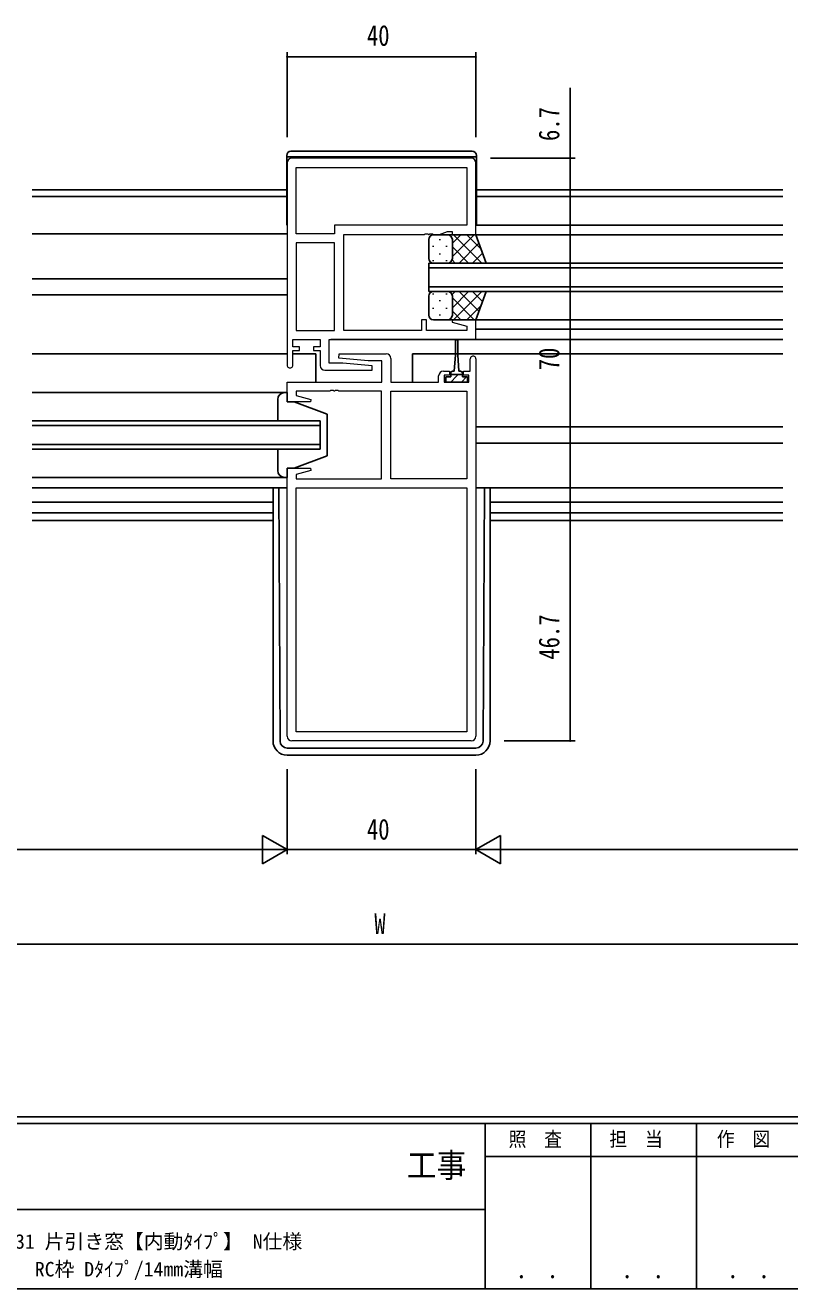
# Model space of a CAD drawing. Units: millimetres, scale not verified. Extents: x -397 to 397, y -282 to 282.
# Drawn here: x 23.9 to 185.9, y -282.1 to -14.5 of the extents above; entities that cross this region are included whole.
import ezdxf
from ezdxf.enums import TextEntityAlignment as Align

# ---------------------------------------------------------------- set-up
doc = ezdxf.new("R2010")
doc.units = ezdxf.units.MM
doc.header["$LTSCALE"] = 2
for name, color, linetype in [('0-1_USER1', 3, 'Continuous'), ('0-3_YKK_12', 2, 'Continuous'), ('0-4_YKK_13', 4, 'Continuous'), ('0-6_YKK_D', 6, 'Continuous'), ('0-7_YKK_ZWAK', 7, 'Continuous')]:
    doc.layers.add(name, color=color, linetype=linetype)
doc.layers.add('0-2_YKK_11', color=7, linetype='Continuous', lineweight=18)
doc.styles.add('ＭＳ ゴシック', font='')
doc.styles.get('ＭＳ ゴシック').set_extended_font_data('MS Gothic')

msp = doc.modelspace()

# ---------------------------------------------------------------- linework, layer by layer
at = {"layer": '0-2_YKK_11'}
for p, q in [((118.376, -42.698), (80.376, -42.698)), ((79.376, -43.698), (79.376, -86.498)), ((81.306, -44.628), (117.446, -44.628)), ((81.306, -60.628), (81.306, -79.168)), ((119.376, -85.201), (119.376, -165.101)), ((117.446, -92.031), (117.446, -110.571)), ((81.306, -164.171), (81.306, -112.501)), ((118.376, -166.101), (80.376, -166.101))]:
    msp.add_line(p, q, dxfattribs=at)
for points in [[(81.306, -44.628), (117.446, -44.628), (117.446, -56.898), (89.376, -56.898), (89.376, -58.698), (81.306, -58.698)], [(81.306, -60.628), (81.306, -79.168), (89.376, -79.168), (89.376, -60.628)], [(117.446, -92.031), (117.446, -110.571), (101.376, -110.571), (101.376, -92.031)], [(81.306, -164.171), (81.306, -112.501), (117.446, -112.501), (117.446, -164.171)]]:
    msp.add_lwpolyline(points, close=True, dxfattribs=at)
for points in [[(87.376, -87.598), (97.354, -87.598), (97.396, -86.642), (91.183, -86.098), (88.306, -86.098), (88.306, -81.098), (119.376, -81.098), (119.376, -76.898), (114.415, -76.898), (114.347, -77.421), (117.446, -78.251), (117.446, -79.168), (108.876, -79.168), (108.876, -76.898), (107.876, -76.898), (107.876, -79.168), (91.376, -79.168), (91.376, -58.828), (108.418, -58.828), (108.601, -58.708), (109.151, -58.708), (109.334, -58.828), (109.418, -58.828), (109.601, -58.708), (110.151, -58.708), (110.334, -58.828), (111.645, -58.828), (113.376, -58.198), (114.376, -58.198), (114.376, -58.898), (119.376, -58.898), (119.376, -43.698)], [(80.576, -86.498), (80.576, -83.398), (81.976, -83.398), (81.976, -82.598), (80.576, -82.598), (80.576, -81.098), (86.376, -81.098), (86.376, -82.598), (84.976, -82.598), (84.976, -83.398), (86.376, -83.398), (86.376, -86.598)], [(79.376, -165.101), (79.376, -108.301), (84.336, -108.301), (84.405, -108.823), (81.306, -109.653), (81.306, -110.571), (99.376, -110.571), (99.376, -92.031), (90.334, -92.031), (90.151, -91.911), (89.601, -91.911), (89.418, -92.031), (89.334, -92.031), (89.151, -91.911), (88.601, -91.911), (88.418, -92.031), (81.306, -92.031), (81.306, -92.948), (84.405, -93.778), (84.336, -94.301), (79.376, -94.301), (79.376, -90.101), (99.446, -90.101), (99.446, -85.601), (96.569, -85.601), (90.356, -85.057), (90.398, -84.101), (100.376, -84.101)], [(101.376, -85.101), (101.376, -90.101), (111.476, -90.101), (111.476, -88.801)], [(112.476, -87.801), (113.776, -87.801), (113.776, -88.601), (112.676, -88.601), (112.676, -90.101), (117.876, -90.101), (117.876, -88.601), (116.776, -88.601), (116.776, -87.801), (118.176, -87.801), (118.176, -85.201)]]:
    msp.add_lwpolyline(points, dxfattribs=at)
for centre, radius, start, end in [((80.376, -43.698), 1, 90.00001, 179.99999), ((118.376, -43.698), 1, 0.00001, 89.99999), ((100.376, -85.101), 1, 0.00001, 89.99999), ((118.776, -85.201), 0.6, 359.99999, 180.00001), ((79.976, -86.498), 0.6, 179.99999, 0.00001), ((87.376, -86.598), 1, 180.00001, 269.99999), ((112.476, -88.801), 1, 90.00001, 179.99999), ((80.376, -165.101), 1, 180.00001, 269.99999), ((118.376, -165.101), 1, 270.00001, 359.99999)]:
    msp.add_arc(centre, radius, start, end, dxfattribs=at)
at = {"layer": '0-3_YKK_12'}
for p, q in [((79.276, -49.401), (25.376, -49.401)), ((79.276, -50.801), (25.376, -50.801)), ((184.376, -49.401), (119.476, -49.401)), ((184.376, -50.801), (119.476, -50.801)), ((79.376, -58.701), (25.376, -58.701)), ((184.376, -56.901), (119.376, -56.901)), ((184.376, -58.901), (118.876, -58.901)), ((109.376, -64.901), (109.376, -70.901)), ((184.376, -64.901), (109.376, -64.901)), ((109.376, -65.901), (184.376, -65.901)), ((79.376, -68.201), (25.376, -68.201)), ((79.376, -71.601), (25.376, -71.601)), ((184.376, -69.901), (109.376, -69.901)), ((109.376, -70.901), (184.376, -70.901)), ((184.376, -76.899), (118.997, -76.898)), ((184.376, -78.901), (119.376, -78.9)), ((184.376, -81.101), (88.597, -81.101)), ((79.376, -84.101), (25.376, -84.101)), ((85.446, -84.101), (80.576, -84.101)), ((85.446, -84.101), (85.446, -89.993)), ((184.376, -84.101), (105.946, -84.101)), ((105.946, -84.101), (105.946, -89.993)), ((133.376, -84.101), (115.526, -84.101)), ((79.376, -92.301), (25.376, -92.301)), ((86.376, -98.301), (25.376, -98.301)), ((25.876, -98.301), (25.376, -98.301)), ((86.376, -104.301), (86.376, -98.301)), ((25.376, -99.301), (86.376, -99.301)), ((25.376, -99.301), (25.876, -99.301)), ((184.376, -99.601), (119.376, -99.601)), ((86.376, -103.301), (25.376, -103.301)), ((25.876, -103.301), (25.376, -103.301)), ((25.376, -104.301), (86.376, -104.301)), ((25.376, -104.301), (25.876, -104.301)), ((184.376, -103.001), (119.376, -103.001)), ((79.376, -110.301), (25.376, -110.301)), ((79.376, -112.501), (25.376, -112.501)), ((25.376, -115.501), (76.376, -115.501)), ((184.376, -115.501), (122.376, -115.501)), ((76.376, -117.771), (25.376, -117.771)), ((25.376, -119.401), (76.376, -119.401)), ((122.376, -117.771), (184.376, -117.771)), ((184.376, -119.401), (122.376, -119.401))]:
    msp.add_line(p, q, dxfattribs=at)
at = {"layer": '0-4_YKK_13'}
for p, q in [((79.276, -42.098), (79.276, -56.898)), ((119.476, -42.398), (79.276, -42.398)), ((80.176, -41.198), (118.576, -41.198)), ((119.476, -42.098), (119.476, -56.898)), ((79.276, -56.898), (79.376, -56.898)), ((119.476, -56.898), (119.376, -56.898)), ((109.379, -63.903), (109.379, -59.903)), ((110.328, -61.238), (110.328, -61.438)), ((110.379, -58.903), (113.379, -58.903)), ((111.743, -59.823), (111.743, -60.023)), ((113.158, -61.238), (113.158, -61.438)), ((119.379, -58.903), (113.379, -58.903)), ((114.379, -60.694), (116.171, -58.903)), ((114.379, -63.523), (119, -58.903)), ((114.379, -59.903), (114.379, -63.503)), ((114.379, -60.303), (114.379, -63.903)), ((114.379, -61.463), (117.819, -64.903)), ((114.648, -58.903), (120.648, -64.903)), ((115.828, -64.903), (120.024, -60.707)), ((117.476, -58.903), (120.437, -61.863)), ((121.522, -64.903), (119.379, -58.903)), ((111.743, -62.853), (111.743, -63.053)), ((118.656, -64.903), (120.768, -62.791)), ((110.328, -64.268), (110.328, -64.468)), ((113.379, -64.903), (110.379, -64.903)), ((113.158, -64.268), (113.158, -64.468)), ((113.158, -64.903), (121.522, -64.903)), ((114.323, -64.235), (114.991, -64.903)), ((109.379, -71.901), (109.379, -75.901)), ((110.328, -71.536), (110.328, -71.336)), ((113.379, -70.901), (110.379, -70.901)), ((113.158, -70.901), (121.522, -70.901)), ((113.158, -71.536), (113.158, -71.336)), ((114.323, -71.569), (114.991, -70.901)), ((114.379, -74.341), (117.819, -70.901)), ((114.379, -75.501), (114.379, -71.901)), ((114.648, -76.901), (120.648, -70.901)), ((115.828, -70.901), (120.024, -75.097)), ((118.656, -70.901), (120.768, -73.012)), ((121.522, -70.901), (119.379, -76.901)), ((110.328, -74.566), (110.328, -74.366)), ((111.743, -72.951), (111.743, -72.751)), ((113.158, -74.566), (113.158, -74.366)), ((114.379, -72.28), (119, -76.901)), ((114.379, -75.901), (114.379, -72.301)), ((117.476, -76.901), (120.437, -73.94)), ((110.379, -76.901), (113.379, -76.901)), ((111.743, -75.981), (111.743, -75.781)), ((119.379, -76.901), (113.379, -76.901)), ((114.379, -75.109), (116.171, -76.901)), ((115.026, -84.301), (115.026, -81.351)), ((115.526, -81.351), (115.526, -84.301)), ((115.026, -84.301), (114.776, -87.801)), ((115.526, -84.301), (115.776, -87.801)), ((114.026, -88.201), (114.026, -89.001)), ((114.776, -87.801), (114.426, -87.801)), ((116.126, -87.801), (115.776, -87.801)), ((116.526, -89.001), (116.526, -88.201)), ((112.976, -89.001), (114.026, -89.001)), ((112.976, -90.101), (112.976, -89.001)), ((117.576, -90.101), (112.976, -90.101)), ((114.026, -88.501), (116.526, -88.501)), ((117.385, -89.001), (116.285, -90.101)), ((116.526, -89.001), (117.576, -89.001)), ((117.576, -89.001), (117.576, -90.101)), ((78.876, -92.301), (79.376, -92.301)), ((79.376, -92.301), (79.376, -94.301)), ((77.376, -98.301), (77.376, -93.801)), ((79.376, -94.301), (80.876, -94.301)), ((80.876, -94.301), (87.876, -96.901)), ((87.876, -96.901), (87.876, -105.701)), ((77.376, -108.801), (77.376, -104.301)), ((80.876, -108.301), (87.876, -105.701)), ((79.376, -108.301), (79.376, -110.301)), ((80.876, -108.301), (79.376, -108.301)), ((79.376, -110.301), (78.876, -110.301)), ((76.376, -112.501), (76.376, -166.098)), ((77.868, -166.106), (77.586, -112.501)), ((119.376, -112.501), (184.376, -112.501)), ((119.376, -112.501), (119.676, -112.501)), ((120.884, -166.106), (121.166, -112.501)), ((122.376, -112.501), (122.376, -166.098)), ((119.384, -167.598), (79.368, -167.598)), ((119.376, -169.098), (79.376, -169.098))]:
    msp.add_line(p, q, dxfattribs=at)
msp.add_lwpolyline([(115.64, -88.501), (115.276, -88.865), (114.04, -90.101)], dxfattribs=at)
for centre, radius, start, end in [((80.176, -42.098), 0.9, 90, 180), ((118.576, -42.098), 0.9, 0, 90), ((110.379, -59.903), 1, 90, 180), ((113.379, -59.903), 1, 0, 90), ((113.379, -59.903), 1, 0, 90), ((110.379, -63.903), 1, 180, 270), ((113.379, -63.903), 1, 270, 0), ((113.379, -63.903), 1, 270, 0), ((110.379, -71.901), 1, 90, 180), ((113.379, -71.901), 1, 0, 90), ((113.379, -71.901), 1, 0, 90), ((110.379, -75.901), 1, 180, 270), ((113.379, -75.901), 1, 270, 0), ((113.379, -75.901), 1, 270, 0), ((115.276, -81.351), 0.25, 0, 180), ((114.426, -88.201), 0.4, 90, 180), ((116.126, -88.201), 0.4, 0, 90), ((78.876, -93.801), 1.5, 90, 180), ((78.876, -108.801), 1.5, 180, 270), ((79.376, -166.098), 3, 180, 270), ((79.368, -166.098), 1.5, 180.30155, 270), ((119.376, -166.098), 3, 270, 0), ((119.384, -166.098), 1.5, 270, 359.69845)]:
    msp.add_arc(centre, radius, start, end, dxfattribs=at)
at = {"layer": '0-6_YKK_D'}
for p, q in [((79.376, -38.198), (79.376, -20.198)), ((79.376, -21.198), (119.376, -21.198)), ((119.376, -38.198), (119.376, -20.198)), ((139.376, -42.698), (139.376, -27.798)), ((122.476, -42.698), (140.376, -42.698)), ((139.376, -49.401), (139.376, -42.698)), ((122.476, -49.401), (140.376, -49.401)), ((139.376, -49.401), (139.376, -119.401)), ((125.376, -119.401), (140.376, -119.401)), ((139.376, -119.401), (139.376, -166.101)), ((125.376, -166.101), (140.376, -166.101)), ((79.376, -172.098), (79.376, -190.098)), ((79.376, -172.098), (79.376, -190.098)), ((119.376, -172.098), (119.376, -190.098)), ((119.376, -172.098), (119.376, -190.098)), ((74.18, -186.098), (74.18, -192.098)), ((79.376, -189.098), (74.18, -186.098)), ((119.376, -189.098), (124.572, -186.098)), ((124.572, -192.098), (124.572, -186.098)), ((-64.624, -189.098), (73.376, -189.098)), ((79.376, -189.098), (68.984, -189.098)), ((79.376, -189.098), (74.18, -192.098)), ((79.376, -189.098), (119.376, -189.098)), ((119.376, -189.098), (129.768, -189.098)), ((119.376, -189.098), (124.572, -192.098)), ((125.376, -189.098), (263.376, -189.098)), ((262.376, -209.098), (-63.624, -209.098))]:
    msp.add_line(p, q, dxfattribs=at)
for centre, start, end in [((79.376, -21.198), 0, 180), ((79.376, -21.198), 180, 0), ((119.376, -21.198), 0, 180), ((119.376, -21.198), 180, 0), ((139.376, -42.698), 90, 270), ((139.376, -42.698), 270, 90), ((139.376, -49.401), 90, 270), ((139.376, -49.401), 90, 270), ((139.376, -49.401), 270, 90), ((139.376, -49.401), 270, 90), ((139.376, -119.401), 90, 270), ((139.376, -119.401), 90, 270), ((139.376, -119.401), 270, 90), ((139.376, -119.401), 270, 90), ((139.376, -166.101), 90, 270), ((139.376, -166.101), 270, 90)]:
    msp.add_arc(centre, 0.106, start, end, dxfattribs=at)
at = {"layer": '0-7_YKK_ZWAK'}
for p, q in [((376.1, -245.7), (-393.9, -245.7)), ((338.3, -247.1), (-393.9, -247.1)), ((121.3, -247.1), (121.3, -282.1)), ((143.7, -247.1), (143.7, -282.1)), ((166.1, -247.1), (166.1, -282.1)), ((189.484, -254.099), (121.3, -254.099)), ((-7.5, -265.299), (121.3, -265.299)), ((-393.9, -282.1), (338.3, -282.1))]:
    msp.add_line(p, q, dxfattribs=at)

# ---------------------------------------------------------------- texts
at = {"layer": '0-1_USER1', "style": 'ＭＳ ゴシック'}
for s, p in [('EXIMA 31 片引き窓【内動ﾀｲﾌﾟ】 N仕様', (9.137, -274.549)), ('RC枠 Dﾀｲﾌﾟ/14mm溝幅', (25.897, -280.425))]:
    msp.add_text(s, height=3.079, dxfattribs=at).set_placement(p, align=Align.BOTTOM_LEFT)
at = {"layer": '0-6_YKK_D', "style": 'ＭＳ ゴシック', "width": 0.8}
for s, p in [('40', (96.281, -20.198)), ('40', (96.281, -188.298)), ('W', (97.841, -208.298))]:
    msp.add_text(s, height=4.399, dxfattribs=at).set_placement(p, align=Align.BOTTOM_LEFT)
for s, p in [('6.7', (138.376, -39.04)), ('70', (138.376, -87.593)), ('46.7', (138.376, -148.879))]:
    msp.add_text(s, height=4.399, rotation=90, dxfattribs=at).set_placement(p, align=Align.BOTTOM_LEFT)
at = {"layer": '0-7_YKK_ZWAK', "style": 'ＭＳ ゴシック', "width": 0.9}
for s, height, p in [('照  査', 3.079, (126.289, -252.88)), ('担  当', 3.079, (147.655, -252.88)), ('作  図', 3.079, (170.42, -252.862)), ('工事', 5.132, (104.731, -260.056)), (' ． ．', 3.592, (125.755, -281.046)), (' ． ．', 3.592, (148.155, -281.046)), (' ． ．', 3.592, (170.555, -281.046))]:
    msp.add_text(s, height=height, dxfattribs=at).set_placement(p, align=Align.BOTTOM_LEFT)

doc.saveas('drawing.dxf')
